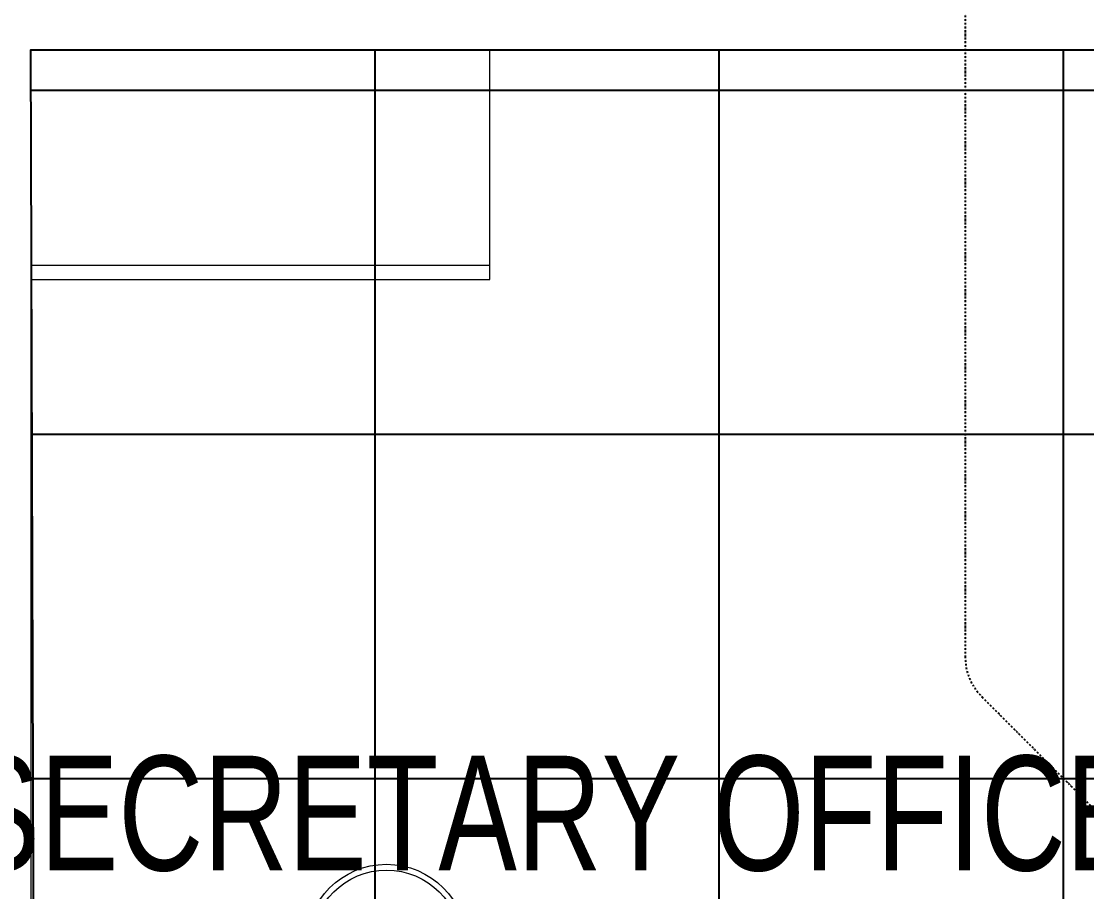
# Model space of a CAD drawing. Extents: x -12260 to 57327, y -29287 to 19916.
# Drawn here: x 39459 to 41316, y 793 to 2310 of the extents above; entities that cross this region are included whole.
import ezdxf

# ---------------------------------------------------------------- set-up
doc = ezdxf.new("R2010")
doc.units = 0
doc.header["$LTSCALE"] = 0.25
doc.linetypes.add('DASHDOT', pattern=[25.4, 12.7, -6.35, 0, -6.35])
for name, color, linetype, lineweight in [('01-First Floor$0$72_EGR_BASE_TEXT', 252, 'Continuous', 5), ('01-First Floor$0$LOADING', 253, 'Continuous', 5), ('01-First Floor$0$Walls', 251, 'Continuous', 5), ('E-LITE-CLNG-CNDT', 6, 'DASHDOT', 35), ('F-ALRM-CLNG-CNDT', 51, 'DASHDOT', 25)]:
    doc.layers.add(name, color=color, linetype=linetype, lineweight=lineweight)
doc.layers.add('01-First Floor$0$FALSE CEILING', color=251, linetype='Continuous')
doc.styles.add('01-First Floor$0$X3G_ENTITY_9EC9', font='swisscl.ttf', dxfattribs={"height": 0.2})

# ---------------------------------------------------------------- blocks, each defined once
blk = doc.blocks.new('01-First Floor$0$ME19011A-P')
for p, q in [((-0.425, 0), (0.425, 0)), ((-0.425, 0), (-0.425, -0.015)), ((0.425, 0), (0.425, -0.015)), ((-0.425, -0.015), (0.425, -0.015)), ((-0.36, -0.015), (-0.36, -0.0198)), ((-0.24, -0.015), (-0.24, -0.0198)), ((-0.15, -0.015), (-0.15, -0.04)), ((0, -0.015), (0, -0.04)), ((0.1, -0.015), (0.1, -0.045)), ((0.2, -0.045), (0.2, -0.015)), ((0.2818, -0.015), (0.2484, -0.015)), ((0.2484, -0.0243), (0.2484, -0.015)), ((0.2818, -0.0243), (0.2818, -0.015)), ((0.3211, -0.015), (0.2877, -0.015)), ((0.2877, -0.015), (0.2877, -0.0531)), ((0.3211, -0.0531), (0.3211, -0.015)), ((0.3623, -0.015), (0.3289, -0.015)), ((0.3289, -0.015), (0.3289, -0.0531)), ((0.3623, -0.0531), (0.3623, -0.015)), ((0.3682, -0.0243), (0.3682, -0.015)), ((0.3682, -0.015), (0.4016, -0.015)), ((0.4016, -0.0243), (0.4016, -0.015)), ((-0.3675, -0.0198), (-0.2325, -0.0198)), ((-0.3675, -0.0198), (-0.3675, -0.0399)), ((-0.2325, -0.0198), (-0.2325, -0.0399)), ((-0.15, -0.025), (0, -0.025)), ((-0.0606, -0.0371), (-0.0787, -0.0432)), ((-0.0402, -0.0312), (-0.0496, -0.0337)), ((-0.0376, -0.0409), (-0.0402, -0.0312)), ((0.1, -0.035), (0.2, -0.035)), ((0.2818, -0.0243), (0.2484, -0.0243)), ((0.3211, -0.0243), (0.2877, -0.0243)), ((0.3623, -0.0243), (0.3289, -0.0243)), ((0.3682, -0.0243), (0.4016, -0.0243)), ((-0.3675, -0.0399), (-0.2325, -0.0399)), ((-0.15, -0.04), (-0.1187, -0.04)), ((-0.0887, -0.04), (-0.0637, -0.04)), ((-0.0787, -0.0432), (-0.077, -0.0497)), ((-0.0582, -0.046), (-0.077, -0.0497)), ((-0.047, -0.0434), (-0.0376, -0.0409)), ((-0.0379, -0.04), (0, -0.04)), ((0.1, -0.045), (0.2, -0.045)), ((0.2877, -0.0531), (0.3211, -0.0531)), ((0.3289, -0.0531), (0.3623, -0.0531))]:
    blk.add_line(p, q)
at = {"color": 8, "const_width": 0.000601}
for points in [[(0.3044, -0.0531, -0.184574), (0.2977, -0.0636, -1.44364), (0.2961, -0.0581, -0.837915), (0.2969, -0.0664, -0.30536), (0.2839, -0.062, -1.584726), (0.2894, -0.0609, -0.253153), (0.2827, -0.0684, -0.874198), (0.2775, -0.0585, -0.915253), (0.2791, -0.0658, -0.223821), (0.2683, -0.0644, -1.703343), (0.272, -0.0597, -0.588962), (0.2621, -0.068, -0.717795), (0.2625, -0.0581, -0.983104), (0.2645, -0.0644, -0.326362), (0.2534, -0.0609, -0.758716), (0.2609, -0.0514, -0.906186), (0.2593, -0.0565, -0.189488), (0.2526, -0.0522, -0.7948), (0.2613, -0.0423, -1.223996), (0.2574, -0.047, -0.072149), (0.2534, -0.0403, -0.645886), (0.2609, -0.0324, -1.366917), (0.2574, -0.0371, -0.078415), (0.2542, -0.0308, -0.723006), (0.2613, -0.0256, -1.105484), (0.2582, -0.0292, -0.221197), (0.2566, -0.0243, -0.221197)], [(0.3456, -0.0531, 0.184574), (0.3523, -0.0636, 1.44364), (0.3539, -0.0581, 0.837915), (0.3531, -0.0664, 0.30536), (0.3661, -0.062, 1.584726), (0.3606, -0.0609, 0.253153), (0.3673, -0.0684, 0.874198), (0.3725, -0.0585, 0.915253), (0.3709, -0.0658, 0.223821), (0.3817, -0.0644, 1.703343), (0.378, -0.0597, 0.588962), (0.3879, -0.068, 0.717795), (0.3875, -0.0581, 0.983104), (0.3855, -0.0644, 0.326362), (0.3966, -0.0609, 0.758716), (0.3891, -0.0514, 0.906186), (0.3907, -0.0565, 0.189488), (0.3974, -0.0522, 0.7948), (0.3887, -0.0423, 1.223996), (0.3926, -0.047, 0.072149), (0.3966, -0.0403, 0.645886), (0.3891, -0.0324, 1.366917), (0.3926, -0.0371, 0.078415), (0.3958, -0.0308, 0.723006), (0.3887, -0.0256, 1.105484), (0.3918, -0.0292, 0.221197), (0.3934, -0.0243, 0.221197)]]:
    blk.add_lwpolyline(points, format="xyb", dxfattribs=at)
blk.add_lwpolyline([(-0.1187, -0.0482), (-0.0887, -0.0482), (-0.0887, -0.0382), (-0.1187, -0.0382)], close=True)
blk.add_circle((-0.0537, -0.04), 0.0075)
for centre, radius, start, end in [((-0.1037, -0.04), 0.01, 10.4593, 169.5407), ((-0.1037, -0.04), 0.0075, 14.0075, 165.9925), ((-0.0537, -0.04), 0.01, 45, 180)]:
    blk.add_arc(centre, radius, start, end)
blk = doc.blocks.new('01-First Floor$0$M.44.57.64')
at = {"layer": '01-First Floor$0$LOADING', "xscale": 1000.000000000002, "yscale": 1000.000000000002, "zscale": 1000.000000000002, "rotation": 225.9999036123427}
blk.add_blockref('01-First Floor$0$ME19011A-P', (-80806.9, 16720.7), dxfattribs=at)
blk = doc.blocks.new('01-First Floor$0$WM00001-P')
at = {"layer": '01-First Floor$0$LOADING'}
for radius in [0.14, 0.13]:
    blk.add_circle((0, 0), radius, dxfattribs=at)
blk = doc.blocks.new('01-First Floor$0$GF21027-P')
at = {"layer": '01-First Floor$0$LOADING'}
for p, q in [((0.4, 0.4), (-0.4, 0.4)), ((-0.4, 0.4), (-0.4, 0)), ((0.4, 0), (0.4, 0.4)), ((-0.4, 0.025), (0.4, 0.025)), ((-0.4, 0), (0.4, 0))]:
    blk.add_line(p, q, dxfattribs=at)
blk = doc.blocks.new('01-First Floor')
at = {"layer": '01-First Floor$0$FALSE CEILING', "linetype": 'Continuous'}
for p, q in [((40076, -810), (40076, 2260)), ((40676, -810), (40676, 2260)), ((41276, -810), (41276, 2260)), ((39476.2, 2190), (43476, 2190)), ((39478.2, 1590), (43476, 1590)), ((39480.1, 990), (43476, 990))]:
    blk.add_line(p, q, dxfattribs=at)
at = {"layer": '01-First Floor$0$FALSE CEILING'}
blk.add_lwpolyline([(39486, -810), (39476, 2260), (43476, 2260), (43476, -168.6), (42834.6, -810), (39486, -810)], dxfattribs=at)
at = {"layer": '01-First Floor$0$Walls'}
for p, q in [((41706, 2260), (39476, 2260)), ((39476, 2260), (39476, -810))]:
    blk.add_line(p, q, dxfattribs=at)
at = {"layer": '01-First Floor$0$LOADING', "color": 1, "xscale": 1000, "yscale": 1000, "zscale": 1000, "rotation": 2.091175133064225e-08}
blk.add_blockref('01-First Floor$0$GF21027-P', (39876, 1860, -0.1), dxfattribs=at)
at = {"layer": '01-First Floor$0$LOADING', "xscale": -1, "rotation": 135.9999036123427}
blk.add_blockref('01-First Floor$0$M.44.57.64', (109128.3, -42641.4, -0.1), dxfattribs=at)
at = {"layer": '01-First Floor$0$LOADING', "extrusion": (1.23702e-08, -3.1951e-06, -1), "xscale": -1000.000000000005, "yscale": 1000.000000000005, "zscale": 1000.000000000005, "rotation": 89.77817394023435}
blk.add_blockref('01-First Floor$0$WM00001-P', (-40095.9, 700.4, 0.1), dxfattribs=at)
at = {"layer": '01-First Floor$0$72_EGR_BASE_TEXT', "insert": (41325.6, 1029.7, 0), "char_height": 200, "attachment_point": 2, "style": '01-First Floor$0$X3G_ENTITY_9EC9'}
blk.add_mtext('SECRETARY OFFICE ENDOCRINOLOGY', dxfattribs=at)

msp = doc.modelspace()

# ---------------------------------------------------------------- linework, layer by layer
at = {"layer": 'F-ALRM-CLNG-CNDT'}
msp.add_lwpolyline([(41470.6, 3753.2), (41133.9, 3416.5, 0.198912), (41104.6, 3345.8), (41104.6, 1202.8, 0.198912), (41133.9, 1132.1), (41470.6, 795.4)], format="xyb", dxfattribs=at)

# ---------------------------------------------------------------- block references
at = {"layer": 'E-LITE-CLNG-CNDT'}
msp.add_blockref('01-First Floor', (0, 0), dxfattribs=at)

doc.saveas('drawing.dxf')
